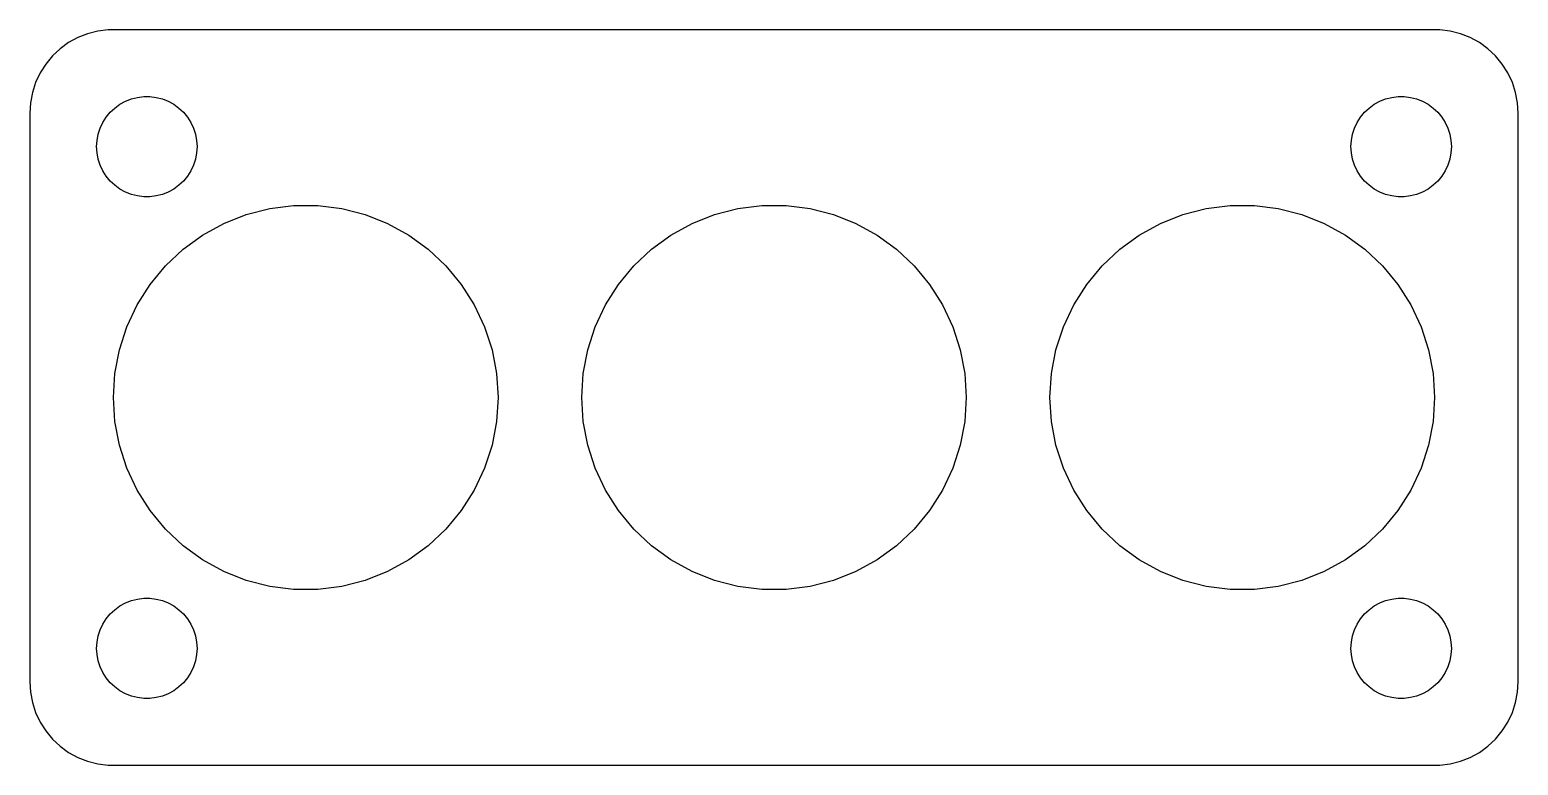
# Model space of a CAD drawing. Header units: metres. Extents: x -44.5 to 44.5, y 32 to 76.
import ezdxf

# ---------------------------------------------------------------- set-up
doc = ezdxf.new("R2010")
doc.units = ezdxf.units.M

msp = doc.modelspace()

# ---------------------------------------------------------------- linework, layer by layer
for p, q in [((-41.0451, 75.7553), (-41.6289, 75.5241)), ((-40.4369, 75.9114), (-41.0451, 75.7553)), ((-39.8139, 75.9901), (-40.4369, 75.9114)), ((39.8139, 75.9901), (-39.8139, 75.9901)), ((40.4369, 75.9114), (39.8139, 75.9901)), ((41.0451, 75.7553), (40.4369, 75.9114)), ((41.6289, 75.5241), (41.0451, 75.7553)), ((-42.6871, 74.8526), (-43.1448, 74.4227)), ((-42.1791, 75.2216), (-42.6871, 74.8526)), ((-41.6289, 75.5241), (-42.1791, 75.2216)), ((42.1791, 75.2216), (41.6289, 75.5241)), ((42.6871, 74.8526), (42.1791, 75.2216)), ((43.1448, 74.4227), (42.6871, 74.8526)), ((-43.5451, 73.9389), (-43.8815, 73.4088)), ((-43.1448, 74.4227), (-43.5451, 73.9389)), ((43.5451, 73.9389), (43.1448, 74.4227)), ((43.8815, 73.4088), (43.5451, 73.9389)), ((-43.8815, 73.4088), (-44.1489, 72.8406)), ((44.1489, 72.8406), (43.8815, 73.4088)), ((-44.3429, 72.2434), (-44.4606, 71.6267)), ((-44.1489, 72.8406), (-44.3429, 72.2434)), ((44.3429, 72.2434), (44.1489, 72.8406)), ((44.4606, 71.6267), (44.3429, 72.2434)), ((-44.4606, 71.6267), (-44.5, 71)), ((-39.6869, 71.0536), (-39.4123, 71.3115)), ((-39.4123, 71.3115), (-39.1075, 71.533)), ((-39.1075, 71.533), (-38.7773, 71.7145)), ((-38.7773, 71.7145), (-38.427, 71.8532)), ((-38.427, 71.8532), (-38.0621, 71.9469)), ((-38.0621, 71.9469), (-37.6884, 71.9941)), ((-37.6884, 71.9941), (-37.3116, 71.9941)), ((-37.3116, 71.9941), (-36.9379, 71.9469)), ((-36.9379, 71.9469), (-36.5729, 71.8532)), ((-36.5729, 71.8532), (-36.2227, 71.7145)), ((-36.2227, 71.7145), (-35.8925, 71.533)), ((-35.8925, 71.533), (-35.5877, 71.3115)), ((-35.5877, 71.3115), (-35.3131, 71.0536)), ((35.3131, 71.0536), (35.5877, 71.3115)), ((35.5877, 71.3115), (35.8925, 71.533)), ((35.8925, 71.533), (36.2227, 71.7145)), ((36.2227, 71.7145), (36.5729, 71.8532)), ((36.5729, 71.8532), (36.9379, 71.9469)), ((36.9379, 71.9469), (37.3116, 71.9941)), ((37.3116, 71.9941), (37.6884, 71.9941)), ((37.6884, 71.9941), (38.0621, 71.9469)), ((38.0621, 71.9469), (38.427, 71.8532)), ((38.427, 71.8532), (38.7773, 71.7145)), ((38.7773, 71.7145), (39.1075, 71.533)), ((39.1075, 71.533), (39.4123, 71.3115)), ((39.4123, 71.3115), (39.6869, 71.0536)), ((44.5, 71), (44.4606, 71.6267)), ((-44.5, 71), (-44.5, 37)), ((-40.2893, 70.1044), (-40.1289, 70.4453)), ((-40.1289, 70.4453), (-39.927, 70.7634)), ((-39.927, 70.7634), (-39.6869, 71.0536)), ((-35.3131, 71.0536), (-35.0729, 70.7634)), ((-35.0729, 70.7634), (-34.8711, 70.4453)), ((-34.8711, 70.4453), (-34.7107, 70.1044)), ((34.7107, 70.1044), (34.8711, 70.4453)), ((34.8711, 70.4453), (35.0729, 70.7634)), ((35.0729, 70.7634), (35.3131, 71.0536)), ((39.6869, 71.0536), (39.927, 70.7634)), ((39.927, 70.7634), (40.1289, 70.4453)), ((40.1289, 70.4453), (40.2893, 70.1044)), ((44.5, 37), (44.5, 71)), ((-40.4763, 69.376), (-40.4057, 69.7461)), ((-40.4057, 69.7461), (-40.2893, 70.1044)), ((-34.7107, 70.1044), (-34.5942, 69.7461)), ((-34.5942, 69.7461), (-34.5237, 69.376)), ((34.5237, 69.376), (34.5942, 69.7461)), ((34.5942, 69.7461), (34.7107, 70.1044)), ((40.2893, 70.1044), (40.4057, 69.7461)), ((40.4057, 69.7461), (40.4763, 69.376)), ((-40.5, 69), (-40.4763, 69.376)), ((-40.4763, 68.624), (-40.5, 69)), ((-40.4057, 68.2539), (-40.4763, 68.624)), ((-34.5237, 68.624), (-34.5942, 68.2539)), ((-34.5237, 69.376), (-34.5, 69)), ((-34.5, 69), (-34.5237, 68.624)), ((34.5, 69), (34.5237, 69.376)), ((34.5237, 68.624), (34.5, 69)), ((34.5942, 68.2539), (34.5237, 68.624)), ((40.4763, 68.624), (40.4057, 68.2539)), ((40.4763, 69.376), (40.5, 69)), ((40.5, 69), (40.4763, 68.624)), ((-40.2893, 67.8956), (-40.4057, 68.2539)), ((-40.1289, 67.5547), (-40.2893, 67.8956)), ((-34.7107, 67.8956), (-34.8711, 67.5547)), ((-34.5942, 68.2539), (-34.7107, 67.8956)), ((34.7107, 67.8956), (34.5942, 68.2539)), ((34.8711, 67.5547), (34.7107, 67.8956)), ((40.2893, 67.8956), (40.1289, 67.5547)), ((40.4057, 68.2539), (40.2893, 67.8956)), ((-39.927, 67.2366), (-40.1289, 67.5547)), ((-39.6869, 66.9464), (-39.927, 67.2366)), ((-39.4123, 66.6884), (-39.6869, 66.9464)), ((-35.3131, 66.9464), (-35.5877, 66.6884)), ((-35.0729, 67.2366), (-35.3131, 66.9464)), ((-34.8711, 67.5547), (-35.0729, 67.2366)), ((35.0729, 67.2366), (34.8711, 67.5547)), ((35.3131, 66.9464), (35.0729, 67.2366)), ((35.5877, 66.6884), (35.3131, 66.9464)), ((39.6869, 66.9464), (39.4123, 66.6884)), ((39.927, 67.2366), (39.6869, 66.9464)), ((40.1289, 67.5547), (39.927, 67.2366)), ((-39.1075, 66.467), (-39.4123, 66.6884)), ((-38.7773, 66.2855), (-39.1075, 66.467)), ((-38.427, 66.1468), (-38.7773, 66.2855)), ((-38.0621, 66.0531), (-38.427, 66.1468)), ((-37.6884, 66.0059), (-38.0621, 66.0531)), ((-37.3116, 66.0059), (-37.6884, 66.0059)), ((-36.9379, 66.0531), (-37.3116, 66.0059)), ((-36.5729, 66.1468), (-36.9379, 66.0531)), ((-36.2227, 66.2855), (-36.5729, 66.1468)), ((-35.8925, 66.467), (-36.2227, 66.2855)), ((-35.5877, 66.6884), (-35.8925, 66.467)), ((35.8925, 66.467), (35.5877, 66.6884)), ((36.2227, 66.2855), (35.8925, 66.467)), ((36.5729, 66.1468), (36.2227, 66.2855)), ((36.9379, 66.0531), (36.5729, 66.1468)), ((37.3116, 66.0059), (36.9379, 66.0531)), ((37.6884, 66.0059), (37.3116, 66.0059)), ((38.0621, 66.0531), (37.6884, 66.0059)), ((38.427, 66.1468), (38.0621, 66.0531)), ((38.7773, 66.2855), (38.427, 66.1468)), ((39.1075, 66.467), (38.7773, 66.2855)), ((39.4123, 66.6884), (39.1075, 66.467)), ((-31.5537, 64.9371), (-30.1549, 65.2963)), ((-30.1549, 65.2963), (-28.7221, 65.4773)), ((-28.7221, 65.4773), (-27.2779, 65.4773)), ((-27.2779, 65.4773), (-25.8451, 65.2963)), ((-25.8451, 65.2963), (-24.4463, 64.9371)), ((-3.55368, 64.9371), (-2.15488, 65.2963)), ((-2.15488, 65.2963), (-0.72208, 65.4773)), ((-0.72208, 65.4773), (0.72208, 65.4773)), ((0.72208, 65.4773), (2.15488, 65.2963)), ((2.15488, 65.2963), (3.55368, 64.9371)), ((24.4463, 64.9371), (25.8451, 65.2963)), ((25.8451, 65.2963), (27.2779, 65.4773)), ((27.2779, 65.4773), (28.7221, 65.4773)), ((28.7221, 65.4773), (30.1549, 65.2963)), ((30.1549, 65.2963), (31.5537, 64.9371)), ((-34.162, 63.7098), (-32.8965, 64.4055)), ((-32.8965, 64.4055), (-31.5537, 64.9371)), ((-24.4463, 64.9371), (-23.1035, 64.4055)), ((-23.1035, 64.4055), (-21.838, 63.7098)), ((-6.162, 63.7098), (-4.89645, 64.4055)), ((-4.89645, 64.4055), (-3.55368, 64.9371)), ((3.55368, 64.9371), (4.89645, 64.4055)), ((4.89645, 64.4055), (6.162, 63.7098)), ((21.838, 63.7098), (23.1035, 64.4055)), ((23.1035, 64.4055), (24.4463, 64.9371)), ((31.5537, 64.9371), (32.8965, 64.4055)), ((32.8965, 64.4055), (34.162, 63.7098)), ((-35.3304, 62.8609), (-34.162, 63.7098)), ((-21.838, 63.7098), (-20.6696, 62.8609)), ((-7.33037, 62.8609), (-6.162, 63.7098)), ((6.162, 63.7098), (7.33037, 62.8609)), ((20.6696, 62.8609), (21.838, 63.7098)), ((34.162, 63.7098), (35.3304, 62.8609)), ((-36.3831, 61.8723), (-35.3304, 62.8609)), ((-20.6696, 62.8609), (-19.6169, 61.8723)), ((-8.38313, 61.8723), (-7.33037, 62.8609)), ((7.33037, 62.8609), (8.38313, 61.8723)), ((19.6169, 61.8723), (20.6696, 62.8609)), ((35.3304, 62.8609), (36.3831, 61.8723)), ((-37.3037, 60.7595), (-36.3831, 61.8723)), ((-19.6169, 61.8723), (-18.6963, 60.7595)), ((-9.30368, 60.7595), (-8.38313, 61.8723)), ((8.38313, 61.8723), (9.30368, 60.7595)), ((18.6963, 60.7595), (19.6169, 61.8723)), ((36.3831, 61.8723), (37.3037, 60.7595)), ((-38.0775, 59.5402), (-37.3037, 60.7595)), ((-18.6963, 60.7595), (-17.9225, 59.5402)), ((-10.0775, 59.5402), (-9.30368, 60.7595)), ((9.30368, 60.7595), (10.0775, 59.5402)), ((17.9225, 59.5402), (18.6963, 60.7595)), ((37.3037, 60.7595), (38.0775, 59.5402)), ((-38.6924, 58.2334), (-38.0775, 59.5402)), ((-17.9225, 59.5402), (-17.3076, 58.2334)), ((-10.6924, 58.2334), (-10.0775, 59.5402)), ((10.0775, 59.5402), (10.6924, 58.2334)), ((17.3076, 58.2334), (17.9225, 59.5402)), ((38.0775, 59.5402), (38.6924, 58.2334)), ((-39.1387, 56.8599), (-38.6924, 58.2334)), ((-17.3076, 58.2334), (-16.8613, 56.8599)), ((-11.1387, 56.8599), (-10.6924, 58.2334)), ((10.6924, 58.2334), (11.1387, 56.8599)), ((16.8613, 56.8599), (17.3076, 58.2334)), ((38.6924, 58.2334), (39.1387, 56.8599)), ((-39.4093, 55.4413), (-39.1387, 56.8599)), ((-16.8613, 56.8599), (-16.5907, 55.4413)), ((-11.4093, 55.4413), (-11.1387, 56.8599)), ((11.1387, 56.8599), (11.4093, 55.4413)), ((16.5907, 55.4413), (16.8613, 56.8599)), ((39.1387, 56.8599), (39.4093, 55.4413)), ((-39.5, 54), (-39.4093, 55.4413)), ((-16.5907, 55.4413), (-16.5, 54)), ((-11.5, 54), (-11.4093, 55.4413)), ((11.4093, 55.4413), (11.5, 54)), ((16.5, 54), (16.5907, 55.4413)), ((39.4093, 55.4413), (39.5, 54)), ((-39.4093, 52.5587), (-39.5, 54)), ((-16.5, 54), (-16.5907, 52.5587)), ((-11.4093, 52.5587), (-11.5, 54)), ((11.5, 54), (11.4093, 52.5587)), ((16.5907, 52.5587), (16.5, 54)), ((39.5, 54), (39.4093, 52.5587)), ((-39.1387, 51.1401), (-39.4093, 52.5587)), ((-16.5907, 52.5587), (-16.8613, 51.1401)), ((-11.1387, 51.1401), (-11.4093, 52.5587)), ((11.4093, 52.5587), (11.1387, 51.1401)), ((16.8613, 51.1401), (16.5907, 52.5587)), ((39.4093, 52.5587), (39.1387, 51.1401)), ((-38.6924, 49.7666), (-39.1387, 51.1401)), ((-16.8613, 51.1401), (-17.3076, 49.7666)), ((-10.6924, 49.7666), (-11.1387, 51.1401)), ((11.1387, 51.1401), (10.6924, 49.7666)), ((17.3076, 49.7666), (16.8613, 51.1401)), ((39.1387, 51.1401), (38.6924, 49.7666)), ((-38.0775, 48.4598), (-38.6924, 49.7666)), ((-17.3076, 49.7666), (-17.9225, 48.4598)), ((-10.0775, 48.4598), (-10.6924, 49.7666)), ((10.6924, 49.7666), (10.0775, 48.4598)), ((17.9225, 48.4598), (17.3076, 49.7666)), ((38.6924, 49.7666), (38.0775, 48.4598)), ((-37.3037, 47.2405), (-38.0775, 48.4598)), ((-17.9225, 48.4598), (-18.6963, 47.2405)), ((-9.30368, 47.2405), (-10.0775, 48.4598)), ((10.0775, 48.4598), (9.30368, 47.2405)), ((18.6963, 47.2405), (17.9225, 48.4598)), ((38.0775, 48.4598), (37.3037, 47.2405)), ((-36.3831, 46.1277), (-37.3037, 47.2405)), ((-18.6963, 47.2405), (-19.6169, 46.1277)), ((-8.38313, 46.1277), (-9.30368, 47.2405)), ((9.30368, 47.2405), (8.38313, 46.1277)), ((19.6169, 46.1277), (18.6963, 47.2405)), ((37.3037, 47.2405), (36.3831, 46.1277)), ((-35.3304, 45.1391), (-36.3831, 46.1277)), ((-19.6169, 46.1277), (-20.6696, 45.1391)), ((-7.33037, 45.1391), (-8.38313, 46.1277)), ((8.38313, 46.1277), (7.33037, 45.1391)), ((20.6696, 45.1391), (19.6169, 46.1277)), ((36.3831, 46.1277), (35.3304, 45.1391)), ((-34.162, 44.2902), (-35.3304, 45.1391)), ((-20.6696, 45.1391), (-21.838, 44.2902)), ((-6.162, 44.2902), (-7.33037, 45.1391)), ((7.33037, 45.1391), (6.162, 44.2902)), ((21.838, 44.2902), (20.6696, 45.1391)), ((35.3304, 45.1391), (34.162, 44.2902)), ((-32.8965, 43.5945), (-34.162, 44.2902)), ((-21.838, 44.2902), (-23.1035, 43.5945)), ((-4.89645, 43.5945), (-6.162, 44.2902)), ((6.162, 44.2902), (4.89645, 43.5945)), ((23.1035, 43.5945), (21.838, 44.2902)), ((34.162, 44.2902), (32.8965, 43.5945)), ((-31.5537, 43.0629), (-32.8965, 43.5945)), ((-30.1549, 42.7037), (-31.5537, 43.0629)), ((-24.4463, 43.0629), (-25.8451, 42.7037)), ((-23.1035, 43.5945), (-24.4463, 43.0629)), ((-3.55368, 43.0629), (-4.89645, 43.5945)), ((-2.15488, 42.7037), (-3.55368, 43.0629)), ((3.55368, 43.0629), (2.15488, 42.7037)), ((4.89645, 43.5945), (3.55368, 43.0629)), ((24.4463, 43.0629), (23.1035, 43.5945)), ((25.8451, 42.7037), (24.4463, 43.0629)), ((31.5537, 43.0629), (30.1549, 42.7037)), ((32.8965, 43.5945), (31.5537, 43.0629)), ((-38.7773, 41.7145), (-38.427, 41.8532)), ((-38.427, 41.8532), (-38.0621, 41.9469)), ((-38.0621, 41.9469), (-37.6884, 41.9941)), ((-37.6884, 41.9941), (-37.3116, 41.9941)), ((-37.3116, 41.9941), (-36.9379, 41.9469)), ((-36.9379, 41.9469), (-36.5729, 41.8532)), ((-36.5729, 41.8532), (-36.2227, 41.7145)), ((-28.7221, 42.5227), (-30.1549, 42.7037)), ((-27.2779, 42.5227), (-28.7221, 42.5227)), ((-25.8451, 42.7037), (-27.2779, 42.5227)), ((-0.72208, 42.5227), (-2.15488, 42.7037)), ((0.72208, 42.5227), (-0.72208, 42.5227)), ((2.15488, 42.7037), (0.72208, 42.5227)), ((27.2779, 42.5227), (25.8451, 42.7037)), ((28.7221, 42.5227), (27.2779, 42.5227)), ((30.1549, 42.7037), (28.7221, 42.5227)), ((36.2227, 41.7145), (36.5729, 41.8532)), ((36.5729, 41.8532), (36.9379, 41.9469)), ((36.9379, 41.9469), (37.3116, 41.9941)), ((37.3116, 41.9941), (37.6884, 41.9941)), ((37.6884, 41.9941), (38.0621, 41.9469)), ((38.0621, 41.9469), (38.427, 41.8532)), ((38.427, 41.8532), (38.7773, 41.7145)), ((-39.927, 40.7634), (-39.6869, 41.0536)), ((-39.6869, 41.0536), (-39.4123, 41.3116)), ((-39.4123, 41.3116), (-39.1075, 41.533)), ((-39.1075, 41.533), (-38.7773, 41.7145)), ((-36.2227, 41.7145), (-35.8925, 41.533)), ((-35.8925, 41.533), (-35.5877, 41.3116)), ((-35.5877, 41.3116), (-35.3131, 41.0536)), ((-35.3131, 41.0536), (-35.0729, 40.7634)), ((35.0729, 40.7634), (35.3131, 41.0536)), ((35.3131, 41.0536), (35.5877, 41.3116)), ((35.5877, 41.3116), (35.8925, 41.533)), ((35.8925, 41.533), (36.2227, 41.7145)), ((38.7773, 41.7145), (39.1075, 41.533)), ((39.1075, 41.533), (39.4123, 41.3116)), ((39.4123, 41.3116), (39.6869, 41.0536)), ((39.6869, 41.0536), (39.927, 40.7634)), ((-40.4057, 39.7461), (-40.2893, 40.1044)), ((-40.2893, 40.1044), (-40.1289, 40.4453)), ((-40.1289, 40.4453), (-39.927, 40.7634)), ((-35.0729, 40.7634), (-34.8711, 40.4453)), ((-34.8711, 40.4453), (-34.7107, 40.1044)), ((-34.7107, 40.1044), (-34.5942, 39.7461)), ((34.5942, 39.7461), (34.7107, 40.1044)), ((34.7107, 40.1044), (34.8711, 40.4453)), ((34.8711, 40.4453), (35.0729, 40.7634)), ((39.927, 40.7634), (40.1289, 40.4453)), ((40.1289, 40.4453), (40.2893, 40.1044)), ((40.2893, 40.1044), (40.4057, 39.7461)), ((-40.5, 39), (-40.4763, 39.376)), ((-40.4763, 39.376), (-40.4057, 39.7461)), ((-34.5942, 39.7461), (-34.5237, 39.376)), ((-34.5237, 39.376), (-34.5, 39)), ((34.5, 39), (34.5237, 39.376)), ((34.5237, 39.376), (34.5942, 39.7461)), ((40.4057, 39.7461), (40.4763, 39.376)), ((40.4763, 39.376), (40.5, 39)), ((-40.4763, 38.624), (-40.5, 39)), ((-40.4057, 38.2539), (-40.4763, 38.624)), ((-34.5237, 38.624), (-34.5942, 38.2539)), ((-34.5, 39), (-34.5237, 38.624)), ((34.5237, 38.624), (34.5, 39)), ((34.5942, 38.2539), (34.5237, 38.624)), ((40.4763, 38.624), (40.4057, 38.2539)), ((40.5, 39), (40.4763, 38.624)), ((-40.2893, 37.8956), (-40.4057, 38.2539)), ((-40.1289, 37.5547), (-40.2893, 37.8956)), ((-39.927, 37.2366), (-40.1289, 37.5547)), ((-34.8711, 37.5547), (-35.0729, 37.2366)), ((-34.7107, 37.8956), (-34.8711, 37.5547)), ((-34.5942, 38.2539), (-34.7107, 37.8956)), ((34.7107, 37.8956), (34.5942, 38.2539)), ((34.8711, 37.5547), (34.7107, 37.8956)), ((35.0729, 37.2366), (34.8711, 37.5547)), ((40.1289, 37.5547), (39.927, 37.2366)), ((40.2893, 37.8956), (40.1289, 37.5547)), ((40.4057, 38.2539), (40.2893, 37.8956)), ((-44.5, 37), (-44.4606, 36.3733)), ((-39.6869, 36.9464), (-39.927, 37.2366)), ((-39.4123, 36.6885), (-39.6869, 36.9464)), ((-39.1075, 36.467), (-39.4123, 36.6885)), ((-35.5877, 36.6885), (-35.8925, 36.467)), ((-35.3131, 36.9464), (-35.5877, 36.6885)), ((-35.0729, 37.2366), (-35.3131, 36.9464)), ((35.3131, 36.9464), (35.0729, 37.2366)), ((35.5877, 36.6885), (35.3131, 36.9464)), ((35.8925, 36.467), (35.5877, 36.6885)), ((39.4123, 36.6885), (39.1075, 36.467)), ((39.6869, 36.9464), (39.4123, 36.6885)), ((39.927, 37.2366), (39.6869, 36.9464)), ((44.4606, 36.3733), (44.5, 37)), ((-44.4606, 36.3733), (-44.3429, 35.7566)), ((-44.3429, 35.7566), (-44.1489, 35.1594)), ((-38.7773, 36.2855), (-39.1075, 36.467)), ((-38.427, 36.1468), (-38.7773, 36.2855)), ((-38.0621, 36.0531), (-38.427, 36.1468)), ((-37.6884, 36.0059), (-38.0621, 36.0531)), ((-37.3116, 36.0059), (-37.6884, 36.0059)), ((-36.9379, 36.0531), (-37.3116, 36.0059)), ((-36.5729, 36.1468), (-36.9379, 36.0531)), ((-36.2227, 36.2855), (-36.5729, 36.1468)), ((-35.8925, 36.467), (-36.2227, 36.2855)), ((36.2227, 36.2855), (35.8925, 36.467)), ((36.5729, 36.1468), (36.2227, 36.2855)), ((36.9379, 36.0531), (36.5729, 36.1468)), ((37.3116, 36.0059), (36.9379, 36.0531)), ((37.6884, 36.0059), (37.3116, 36.0059)), ((38.0621, 36.0531), (37.6884, 36.0059)), ((38.427, 36.1468), (38.0621, 36.0531)), ((38.7773, 36.2855), (38.427, 36.1468)), ((39.1075, 36.467), (38.7773, 36.2855)), ((44.1489, 35.1594), (44.3429, 35.7566)), ((44.3429, 35.7566), (44.4606, 36.3733)), ((-44.1489, 35.1594), (-43.8815, 34.5912)), ((43.8815, 34.5912), (44.1489, 35.1594)), ((-43.8815, 34.5912), (-43.5451, 34.0611)), ((-43.5451, 34.0611), (-43.1448, 33.5773)), ((43.1448, 33.5773), (43.5451, 34.0611)), ((43.5451, 34.0611), (43.8815, 34.5912)), ((-43.1448, 33.5773), (-42.6871, 33.1474)), ((-42.6871, 33.1474), (-42.1791, 32.7784)), ((42.1791, 32.7784), (42.6871, 33.1474)), ((42.6871, 33.1474), (43.1448, 33.5773)), ((-42.1791, 32.7784), (-41.6289, 32.4759)), ((-41.6289, 32.4759), (-41.0451, 32.2447)), ((-41.0451, 32.2447), (-40.4369, 32.0886)), ((-40.4369, 32.0886), (-39.8139, 32.0099)), ((39.8139, 32.0099), (40.4369, 32.0886)), ((40.4369, 32.0886), (41.0451, 32.2447)), ((41.0451, 32.2447), (41.6289, 32.4759)), ((41.6289, 32.4759), (42.1791, 32.7784)), ((-39.8139, 32.0099), (39.8139, 32.0099))]:
    msp.add_line(p, q)

doc.saveas('drawing.dxf')
